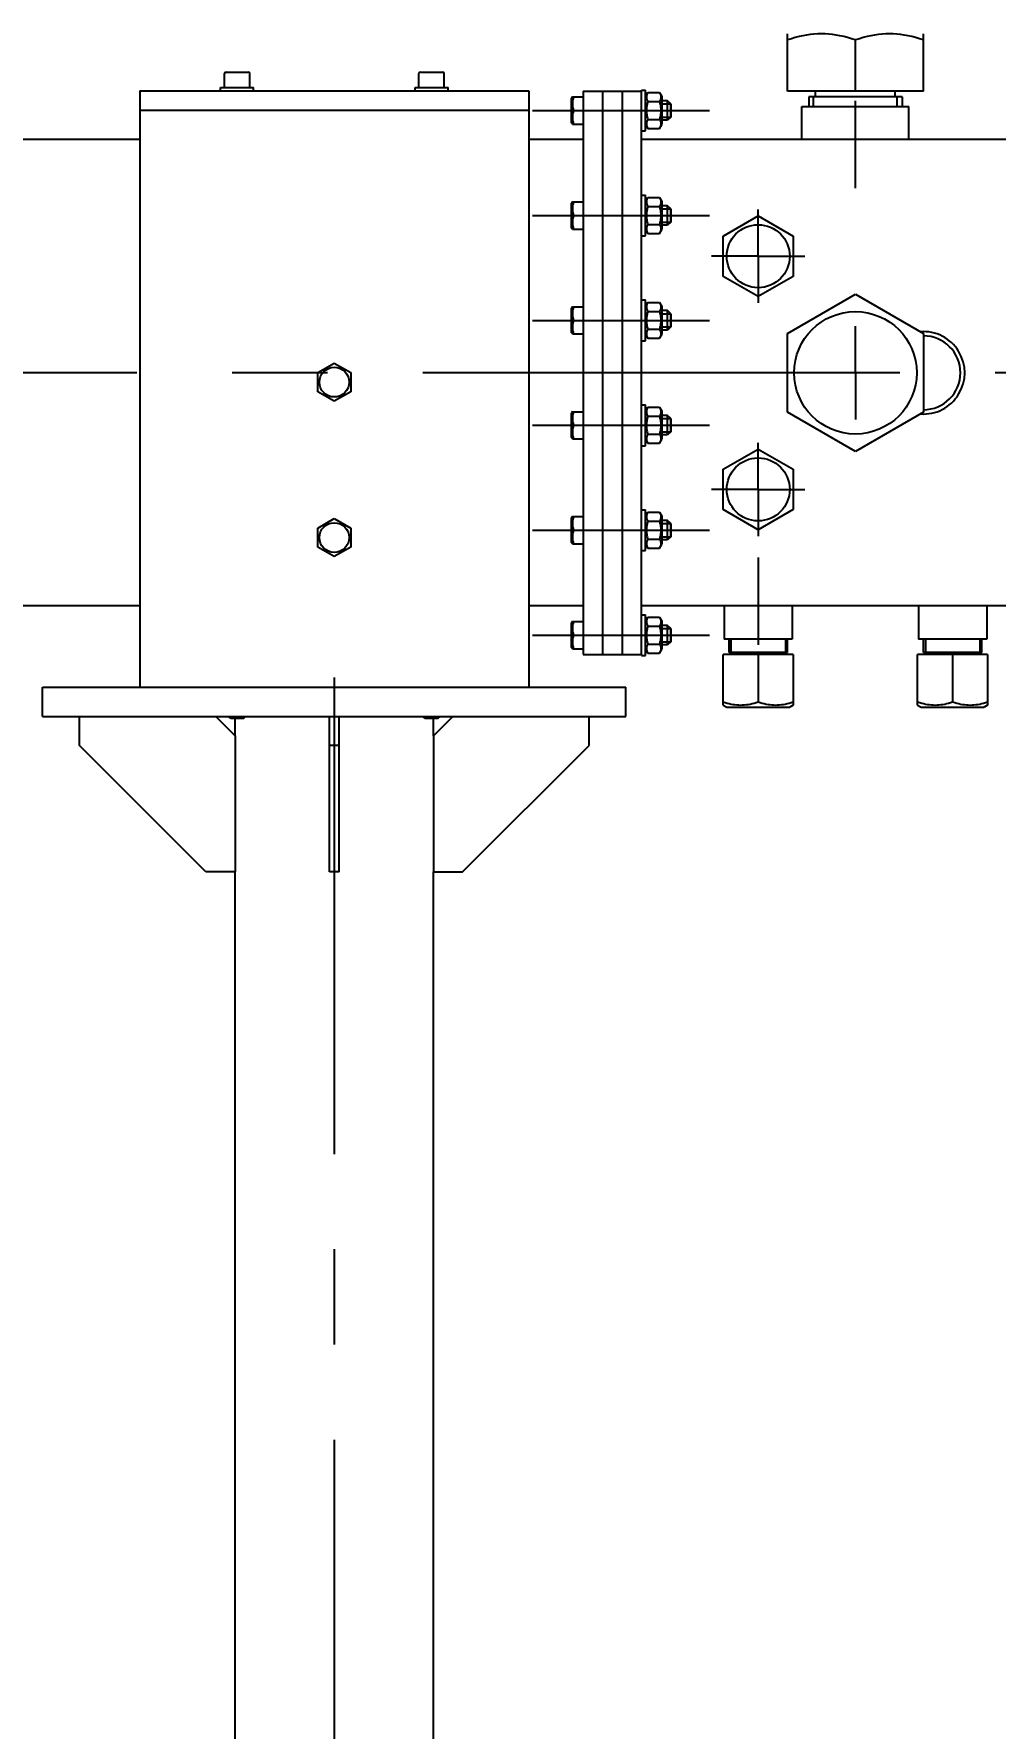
# Model space of a CAD drawing. Header units: millimetres. Extents: x 0 to 1189, y 0 to 841.
# Drawn here: x 875.1 to 924.5, y 666.2 to 753.3 of the extents above; entities that cross this region are included whole.
import ezdxf

# ---------------------------------------------------------------- set-up
doc = ezdxf.new("R2010")
doc.units = ezdxf.units.MM
doc.header["$LTSCALE"] = 65.395
doc.linetypes.add('CENTER', pattern=[0.6, 0.375, -0.075, 0.075, -0.075])
doc.layers.get('0').update_dxf_attribs({"linetype": 'CONTINUOUS'})
for name, color, linetype in [('ALL_AXIS', 7, 'CONTINUOUS'), ('ALL_CHAMFER', 7, 'CONTINUOUS'), ('ALL_DIMENSIONS', 7, 'CONTINUOUS')]:
    doc.layers.add(name, color=color, linetype=linetype)
doc.styles.get("Standard").update_dxf_attribs({"font": 'txt', "width": 0.7})
doc.dimstyles.new('DIMSTYLE_1', dxfattribs={"dimtxt": 3.5, "dimasz": 3, "dimexe": 0.18, "dimexo": 0.0625, "dimgap": 0.09, "dimtad": 1, "dimdec": 5, "dimlfac": 10, "dimdsep": 46, "dimtxsty": 'STANDARD', "dimblk": '_FILLED', "dimblk1": '_FILLED', "dimblk2": '_FILLED', "dimcen": 0.09, "dimadec": 0, "dimazin": 0, "dimtp": 2, "dimtm": 2, "dimtfac": 1, "dimtdec": 5, "dimtofl": 0, "dimtmove": 0, "dimatfit": 3, "dimldrblk": '_FILLED', "dimfxl": 1, "dimtolj": 1, "dimarcsym": 0})

# ---------------------------------------------------------------- blocks, each defined once
blk = doc.blocks.new('_FILLED')
at = {"color": 0, "linetype": 'BYBLOCK'}
blk.add_solid([(0, 0), (-1, 0.167), (-1, -0.167)], dxfattribs=at)
blk = doc.blocks.new('*D0')
at = {"layer": 'ALL_DIMENSIONS', "color": 2, "linetype": 'CONTINUOUS'}
for p, q in [((27.718, 722.401), (27.718, 595.901)), ((1064.818, 722.401), (1064.818, 612.208)), ((1064.818, 601.929), (1064.818, 595.901)), ((27.718, 597.901), (546.268, 597.901)), ((1064.818, 597.901), (546.268, 597.901))]:
    blk.add_line(p, q, dxfattribs=at)
at = {"layer": 'ALL_DIMENSIONS', "color": 2, "linetype": 'CONTINUOUS', "xscale": 3, "yscale": 3, "zscale": 3, "rotation": 180}
blk.add_blockref('_FILLED', (27.718, 597.901), dxfattribs=at)
at = {"layer": 'ALL_DIMENSIONS', "color": 2, "linetype": 'CONTINUOUS', "xscale": 3, "yscale": 3, "zscale": 3}
blk.add_blockref('_FILLED', (1064.818, 597.901), dxfattribs=at)
blk = doc.blocks.new('*D7')
at = {"layer": 'ALL_DIMENSIONS', "color": 2, "linetype": 'CONTINUOUS'}
for p, q in [((27.718, 722.401), (27.718, 587.901)), ((1127.218, 613.901), (1127.218, 587.901)), ((27.718, 589.901), (577.468, 589.901)), ((1127.218, 589.901), (577.468, 589.901))]:
    blk.add_line(p, q, dxfattribs=at)
at = {"layer": 'ALL_DIMENSIONS', "color": 2, "linetype": 'CONTINUOUS', "xscale": 3, "yscale": 3, "zscale": 3, "rotation": 180}
blk.add_blockref('_FILLED', (27.718, 589.901), dxfattribs=at)
at = {"layer": 'ALL_DIMENSIONS', "color": 2, "linetype": 'CONTINUOUS', "xscale": 3, "yscale": 3, "zscale": 3}
blk.add_blockref('_FILLED', (1127.218, 589.901), dxfattribs=at)
blk = doc.blocks.new('*D8')
at = {"layer": 'ALL_DIMENSIONS', "color": 2, "linetype": 'CONTINUOUS'}
for p, q in [((27.718, 722.401), (27.718, 578.96)), ((1151.568, 722.551), (1151.568, 578.96)), ((27.718, 580.96), (589.643, 580.96)), ((1151.568, 580.96), (589.643, 580.96))]:
    blk.add_line(p, q, dxfattribs=at)
at = {"layer": 'ALL_DIMENSIONS', "color": 2, "linetype": 'CONTINUOUS', "xscale": 3, "yscale": 3, "zscale": 3, "rotation": 180}
blk.add_blockref('_FILLED', (27.718, 580.96), dxfattribs=at)
at = {"layer": 'ALL_DIMENSIONS', "color": 2, "linetype": 'CONTINUOUS', "xscale": 3, "yscale": 3, "zscale": 3}
blk.add_blockref('_FILLED', (1151.568, 580.96), dxfattribs=at)

msp = doc.modelspace()

# ---------------------------------------------------------------- linework, layer by layer
at = {"color": 7, "linetype": 'CONTINUOUS'}
for p, q in [((913.8181797, 750.4007175), (913.8181797, 753.3429824)), ((920.8181797, 750.4007175), (920.8181797, 753.3429824)), ((917.3181797, 750.4007175), (917.3181797, 753.030375)), ((880.5181797, 750.4207175), (900.5181797, 750.4207175)), ((880.5181797, 750.4207175), (880.5181797, 719.7207175)), ((900.5181797, 750.4207175), (900.5181797, 719.7207175)), ((902.7586102, 750.1007175), (903.3181797, 750.1007175)), ((903.3181797, 750.4007175), (906.3181797, 750.4007175)), ((903.3181797, 750.4007175), (903.3181797, 721.4007175)), ((904.3181797, 750.4007175), (904.3181797, 721.4007175)), ((905.3181797, 750.4007175), (905.3181797, 721.4007175)), ((906.3181797, 744.3205492), (906.3181797, 750.4007175)), ((906.6358208, 750.3244779), (907.2405385, 750.3244779)), ((906.6358208, 749.8625977), (907.2405385, 749.8625977)), ((907.2405385, 750.3244779), (907.3581797, 750.1207175)), ((907.3581797, 750.1207119), (907.3581797, 748.680723)), ((920.8181797, 750.4007175), (913.8181797, 750.4007175)), ((919.7181797, 750.1007175), (914.9181797, 750.1007175)), ((914.9181797, 750.1007175), (914.9181797, 749.6007175)), ((915.2681797, 750.1007175), (915.2681797, 750.4007175)), ((919.3681797, 750.1007175), (919.3681797, 750.4007175)), ((919.7181797, 750.1007175), (919.7181797, 749.6007175)), ((880.5181797, 749.4207175), (900.5181797, 749.4207175)), ((902.8211157, 749.4007175), (903.3181797, 749.4007175)), ((907.8181797, 749.7407175), (907.8181797, 749.0607175)), ((902.7586102, 748.7007175), (903.3181797, 748.7007175)), ((906.6358208, 748.9388372), (907.2405385, 748.9388372)), ((906.6358208, 748.476957), (907.2405385, 748.476957)), ((907.2405385, 748.476957), (907.3581797, 748.6807175)), ((880.5181797, 747.9007175), (768.3181797, 747.9007175)), ((903.3181797, 747.9007175), (900.5181797, 747.9007175)), ((1022.3181797, 747.9007175), (906.3181797, 747.9007175)), ((902.7586102, 744.7007175), (903.3181797, 744.7007175)), ((906.6358208, 744.9244779), (907.2405385, 744.9244779)), ((907.2405385, 744.9244779), (907.3581797, 744.7207175)), ((907.3581797, 744.7207119), (907.3581797, 743.280723)), ((902.8211157, 744.0007175), (903.3181797, 744.0007175)), ((906.6358208, 744.4625977), (907.2405385, 744.4625977)), ((907.8181797, 744.3407175), (907.8181797, 743.6607175)), ((902.7586102, 743.3007175), (903.3181797, 743.3007175)), ((906.3181797, 738.9205492), (906.3181797, 743.6808857)), ((906.6358208, 743.5388372), (907.2405385, 743.5388372)), ((906.6358208, 743.076957), (907.2405385, 743.076957)), ((907.2405385, 743.076957), (907.3581797, 743.2807175)), ((906.6358208, 739.5244779), (907.2405385, 739.5244779)), ((907.2405385, 739.5244779), (907.3581797, 739.3207175)), ((902.7586102, 739.3007175), (903.3181797, 739.3007175)), ((902.8211157, 738.6007175), (903.3181797, 738.6007175)), ((906.6358208, 739.0625977), (907.2405385, 739.0625977)), ((907.3581797, 739.3207119), (907.3581797, 737.880723)), ((907.8181797, 738.9407175), (907.8181797, 738.2607175)), ((902.7586102, 737.9007175), (903.3181797, 737.9007175)), ((906.3181797, 733.5205492), (906.3181797, 738.2808857)), ((906.6358208, 738.1388372), (907.2405385, 738.1388372)), ((906.6358208, 737.676957), (907.2405385, 737.676957)), ((907.2405385, 737.676957), (907.3581797, 737.8807175)), ((889.6681797, 735.9114652), (890.5181797, 736.4022129)), ((889.6681797, 734.9299697), (889.6681797, 735.9114652)), ((890.5181797, 736.4022129), (891.3681797, 735.9114652)), ((891.3681797, 735.9114652), (891.3681797, 734.9299697)), ((890.5181797, 734.439222), (889.6681797, 734.9299697)), ((891.3681797, 734.9299697), (890.5181797, 734.439222)), ((902.7586102, 733.9007175), (903.3181797, 733.9007175)), ((906.6358208, 734.1244779), (907.2405385, 734.1244779)), ((906.6358208, 733.6625977), (907.2405385, 733.6625977)), ((907.2405385, 734.1244779), (907.3581797, 733.9207175)), ((907.3581797, 733.9207119), (907.3581797, 732.480723)), ((907.8181797, 733.5407175), (907.8181797, 732.8607175)), ((902.7586102, 732.5007175), (903.3181797, 732.5007175)), ((902.8211157, 733.2007175), (903.3181797, 733.2007175)), ((906.3181797, 728.1205492), (906.3181797, 732.8808857)), ((906.6358208, 732.7388372), (907.2405385, 732.7388372)), ((907.2405385, 732.276957), (907.3581797, 732.4807175)), ((906.6358208, 732.276957), (907.2405385, 732.276957)), ((889.6681797, 727.9114652), (890.5181797, 728.4022129)), ((890.5181797, 728.4022129), (891.3681797, 727.9114652)), ((902.7586102, 728.5007175), (903.3181797, 728.5007175)), ((906.6358208, 728.7244779), (907.2405385, 728.7244779)), ((906.6358208, 728.2625977), (907.2405385, 728.2625977)), ((907.2405385, 728.7244779), (907.3581797, 728.5207175)), ((907.3581797, 728.5207119), (907.3581797, 727.080723)), ((907.8181797, 728.1407175), (907.8181797, 727.4607175)), ((889.6681797, 726.9299697), (889.6681797, 727.9114652)), ((891.3681797, 727.9114652), (891.3681797, 726.9299697)), ((902.8211157, 727.8007175), (903.3181797, 727.8007175)), ((906.3181797, 721.4007175), (906.3181797, 727.4808857)), ((906.6358208, 727.3388372), (907.2405385, 727.3388372)), ((890.5181797, 726.439222), (889.6681797, 726.9299697)), ((891.3681797, 726.9299697), (890.5181797, 726.439222)), ((902.7586102, 727.1007175), (903.3181797, 727.1007175)), ((906.6358208, 726.876957), (907.2405385, 726.876957)), ((907.2405385, 726.876957), (907.3581797, 727.0807175)), ((880.5181797, 723.9007175), (768.3181797, 723.9007175)), ((903.3181797, 723.9007175), (900.5181797, 723.9007175)), ((1022.3181797, 723.9007175), (906.3181797, 723.9007175)), ((902.7586102, 723.1007175), (903.3181797, 723.1007175)), ((906.6358208, 723.3244779), (907.2405385, 723.3244779)), ((906.6358208, 722.8625977), (907.2405385, 722.8625977)), ((907.2405385, 723.3244779), (907.3581797, 723.1207175)), ((907.3581797, 723.1207119), (907.3581797, 721.680723)), ((902.8211157, 722.4007175), (903.3181797, 722.4007175)), ((907.8181797, 722.7407175), (907.8181797, 722.0607175)), ((902.7586102, 721.7007175), (903.3181797, 721.7007175)), ((903.3181797, 721.4007175), (906.3181797, 721.4007175)), ((906.6358208, 721.9388372), (907.2405385, 721.9388372)), ((906.6358208, 721.476957), (907.2405385, 721.476957)), ((907.2405385, 721.476957), (907.3581797, 721.6807175)), ((914.1181797, 721.4007175), (910.5181797, 721.4007175)), ((913.8181797, 721.5007175), (910.8181797, 721.5007175)), ((924.1181797, 721.4007175), (920.5181797, 721.4007175)), ((923.8181797, 721.5007175), (920.8181797, 721.5007175)), ((875.5181797, 719.7207175), (905.5181797, 719.7207175)), ((875.5181797, 718.2207175), (875.5181797, 719.7207175)), ((905.5181797, 718.2207175), (905.5181797, 719.7207175)), ((875.5181797, 718.2207175), (905.5181797, 718.2207175)), ((877.4181797, 716.7207175), (877.4181797, 718.2207175)), ((885.4181797, 717.2207175), (884.4181797, 718.2207175)), ((885.8581797, 718.1207175), (885.1781797, 718.1207175)), ((890.2681797, 710.2207175), (890.2681797, 718.2207175)), ((890.7681797, 710.2207175), (890.7681797, 718.2207175)), ((895.8581797, 718.1207175), (895.1781797, 718.1207175)), ((895.6181797, 717.2207175), (896.6181797, 718.2207175)), ((903.6181797, 716.7207175), (903.6181797, 718.2207175)), ((883.9181797, 710.2207175), (877.4181797, 716.7207175)), ((885.4181797, 717.2207175), (885.4181797, 710.2207175)), ((890.7681797, 716.7207175), (890.2681797, 716.7207175)), ((895.6181797, 717.2207175), (895.6181797, 710.2207175)), ((897.1181797, 710.2207175), (903.6181797, 716.7207175)), ((885.4181797, 710.2207175), (883.9181797, 710.2207175)), ((890.7681797, 710.2207175), (890.2681797, 710.2207175)), ((895.6181797, 710.2207175), (897.1181797, 710.2207175))]:
    msp.add_line(p, q, dxfattribs=at)
at = {"color": 2, "linetype": 'CONTINUOUS'}
for p, q in [((915.1681797, 749.6007175), (915.1681797, 750.1007175)), ((919.4681797, 749.6007175), (919.4681797, 750.1007175)), ((907.3581797, 749.7407175), (907.8181797, 749.7407175)), ((907.3581797, 749.0607175), (907.8181797, 749.0607175)), ((907.3581797, 744.3407175), (907.8181797, 744.3407175)), ((907.3581797, 743.6607175), (907.8181797, 743.6607175)), ((907.3581797, 738.9407175), (907.8181797, 738.9407175)), ((907.3581797, 738.2607175), (907.8181797, 738.2607175)), ((907.3581797, 733.5407175), (907.8181797, 733.5407175)), ((907.3581797, 732.8607175), (907.8181797, 732.8607175)), ((907.3581797, 728.1407175), (907.8181797, 728.1407175)), ((907.3581797, 727.4607175), (907.8181797, 727.4607175)), ((907.3581797, 722.7407175), (907.8181797, 722.7407175)), ((907.3581797, 722.0607175), (907.8181797, 722.0607175)), ((910.9181797, 722.2007175), (910.9181797, 721.5007175)), ((913.7181797, 722.2007175), (913.7181797, 721.5007175)), ((920.9181797, 722.2007175), (920.9181797, 721.5007175)), ((923.7181797, 722.2007175), (923.7181797, 721.5007175)), ((885.1781797, 718.2207175), (885.1781797, 718.1207175)), ((885.8581797, 718.2207175), (885.8581797, 718.1207175)), ((895.1781797, 718.2207175), (895.1781797, 718.1207175)), ((895.8581797, 718.2207175), (895.8581797, 718.1207175))]:
    msp.add_line(p, q, dxfattribs=at)
at = {"color": 7, "linetype": 'CONTINUOUS'}
for points in [[(917.3181797, 753.030375), (917.1131219, 753.0956754), (916.9122372, 753.1532292), (916.7161711, 753.2029522), (916.5229867, 753.2450971), (916.3310544, 753.2799741), (916.1400967, 753.3073265), (915.9492798, 753.3270525), (915.7586435, 753.338997), (915.5679179, 753.3429473), (915.3771976, 753.3389753), (915.1865768, 753.3270107), (914.9957862, 753.3072676), (914.8048592, 753.2799009), (914.6129822, 753.2450188), (914.4199127, 753.2028887), (914.22397, 753.1531881), (914.0231721, 753.0956544), (913.8181797, 753.030375)], [(920.8181797, 753.030375), (920.6131219, 753.0956754), (920.4122372, 753.1532292), (920.2161711, 753.2029522), (920.0229867, 753.2450971), (919.8310544, 753.2799741), (919.6400967, 753.3073265), (919.4492798, 753.3270525), (919.2586435, 753.338997), (919.0679179, 753.3429473), (918.8771976, 753.3389753), (918.6865768, 753.3270107), (918.4957862, 753.3072676), (918.3048592, 753.2799009), (918.1129822, 753.2450188), (917.9199127, 753.2028887), (917.72397, 753.1531881), (917.5231721, 753.0956544), (917.3181797, 753.030375)], [(902.8211157, 750.1007175), (902.8065467, 750.054714), (902.7939197, 750.0096627), (902.7832483, 749.9657227), (902.7744916, 749.9224166), (902.7675898, 749.8793322), (902.762614, 749.8364324), (902.7596097, 749.7935362), (902.7585942, 749.7506629), (902.7596156, 749.7077796), (902.7626271, 749.6648621), (902.767613, 749.621936), (902.7745279, 749.578819), (902.7833092, 749.5354508), (902.7939933, 749.4914913), (902.8065974, 749.4465351), (902.8211157, 749.4007175)], [(906.6358208, 750.3244779), (906.6191736, 750.2941295), (906.6047446, 750.2644081), (906.5925493, 750.235419), (906.5825412, 750.2068458), (906.5746517, 750.178415), (906.5689631, 750.1501033), (906.5655287, 750.1217898), (906.5643677, 750.0934934), (906.5655358, 750.0651981), (906.5689768, 750.0368878), (906.574671, 750.0085805), (906.5825639, 749.9801579), (906.5925708, 749.9516001), (906.6047618, 749.9226296), (906.6191836, 749.8929266), (906.6358208, 749.8625977)], [(906.6358208, 749.8625977), (906.6224408, 749.814347), (906.6104478, 749.7668748), (906.5998509, 749.7202938), (906.590623, 749.6742661), (906.582726, 749.6285203), (906.5762018, 749.5829694), (906.5710663, 749.5374388), (906.5673595, 749.49192), (906.5651323, 749.4463379), (906.5643677, 749.4007175)], [(907.2405385, 750.3244779), (907.2554423, 750.2974627), (907.2685871, 750.2709766), (907.2799567, 750.2451), (907.2895997, 750.2195918), (907.2975785, 750.1942503), (907.303836, 750.1690378), (907.3083479, 750.1438484), (907.3110798, 750.1186851), (907.3119838, 750.0935122), (907.3110761, 750.0683395), (907.3083406, 750.0431767), (907.3038256, 750.0179891), (907.2975658, 749.9927806), (907.2895864, 749.9674452), (907.279945, 749.9419466), (907.2685785, 749.9160807), (907.2554375, 749.889604), (907.2405385, 749.8625977)], [(907.2405385, 749.8625977), (907.2540477, 749.8138414), (907.2661201, 749.7660056), (907.2767397, 749.7192154), (907.2859546, 749.6730953), (907.2938196, 749.6273398), (907.3002989, 749.581864), (907.3053856, 749.5364883), (907.3090473, 749.4911915), (907.3112513, 749.445887), (907.3119916, 749.4005905), (907.3112429, 749.3552909), (907.3090303, 749.3099811), (907.3053595, 749.2646777), (907.3002641, 749.2192982), (907.2937773, 749.1738261), (907.2859064, 749.1280806), (907.2766853, 749.0819681), (907.2660678, 749.035211), (907.2540145, 748.9874622), (907.2405385, 748.9388372)], [(902.8211157, 749.4007175), (902.8065954, 749.3548897), (902.7939925, 749.3099407), (902.7833146, 749.2660114), (902.7745393, 749.2226788), (902.7676249, 749.1795838), (902.7626368, 749.136676), (902.7596213, 749.0937777), (902.7585942, 749.0509117), (902.7596023, 749.0080534), (902.7625986, 748.9651679), (902.7675658, 748.9222746), (902.7744611, 748.8791862), (902.783216, 748.8358579), (902.793891, 748.7918817), (902.806529, 748.7467821), (902.8211157, 748.7007175)], [(906.5643677, 749.4007175), (906.5655813, 749.3435113), (906.5690613, 749.2863779), (906.5748441, 749.2293811), (906.582821, 749.1723296), (906.5928826, 749.1152328), (906.6050682, 749.0575526), (906.6193813, 748.9986872), (906.6358208, 748.9388372)], [(906.6358208, 748.9388372), (906.6191736, 748.9084889), (906.6047446, 748.8787674), (906.5925493, 748.8497783), (906.5825412, 748.8212051), (906.5746517, 748.7927744), (906.5689631, 748.7644626), (906.5655287, 748.7361491), (906.5643677, 748.7078528), (906.5655358, 748.6795575), (906.5689768, 748.6512472), (906.574671, 748.6229398), (906.5825639, 748.5945172), (906.5925708, 748.5659595), (906.6047618, 748.536989), (906.6191836, 748.507286), (906.6358208, 748.476957)], [(907.2405385, 748.9388372), (907.2540107, 748.9145328), (907.2660632, 748.8906599), (907.2766839, 748.8672746), (907.2859091, 748.8442084), (907.293782, 748.821328), (907.3002698, 748.7985844), (907.3053652, 748.775887), (907.3090352, 748.7532278), (907.3112458, 748.7305658), (907.3119916, 748.7079094), (907.3112475, 748.6852548), (907.3090392, 748.6625973), (907.3053727, 748.6399455), (907.3002818, 748.6172567), (907.2937992, 748.5945212), (907.2859327, 748.5716493), (907.2767191, 748.5485997), (907.2661034, 748.5252183), (907.2540379, 748.5013164), (907.2405385, 748.476957)], [(902.8211157, 744.7007175), (902.8065467, 744.654714), (902.7939197, 744.6096627), (902.7832483, 744.5657227), (902.7744916, 744.5224166), (902.7675898, 744.4793322), (902.762614, 744.4364324), (902.7596097, 744.3935362), (902.7585942, 744.3506629), (902.7596156, 744.3077796), (902.7626271, 744.2648621), (902.767613, 744.221936), (902.7745279, 744.178819), (902.7833092, 744.1354508), (902.7939933, 744.0914913), (902.8065974, 744.0465351), (902.8211157, 744.0007175)], [(906.6358208, 744.9244779), (906.6191736, 744.8941295), (906.6047446, 744.8644081), (906.5925493, 744.835419), (906.5825412, 744.8068458), (906.5746517, 744.778415), (906.5689631, 744.7501033), (906.5655287, 744.7217898), (906.5643677, 744.6934934), (906.5655358, 744.6651981), (906.5689768, 744.6368878), (906.574671, 744.6085805), (906.5825639, 744.5801579), (906.5925708, 744.5516001), (906.6047618, 744.5226296), (906.6191836, 744.4929266), (906.6358208, 744.4625977)], [(907.2405385, 744.9244779), (907.2554423, 744.8974627), (907.2685871, 744.8709766), (907.2799567, 744.8451), (907.2895997, 744.8195918), (907.2975785, 744.7942503), (907.303836, 744.7690378), (907.3083479, 744.7438484), (907.3110798, 744.7186851), (907.3119838, 744.6935122), (907.3110761, 744.6683395), (907.3083406, 744.6431767), (907.3038256, 744.6179891), (907.2975658, 744.5927806), (907.2895864, 744.5674452), (907.279945, 744.5419466), (907.2685785, 744.5160807), (907.2554375, 744.489604), (907.2405385, 744.4625977)], [(902.8211157, 744.0007175), (902.8065954, 743.9548897), (902.7939925, 743.9099407), (902.7833146, 743.8660114), (902.7745393, 743.8226788), (902.7676249, 743.7795838), (902.7626368, 743.736676), (902.7596213, 743.6937777), (902.7585942, 743.6509117), (902.7596023, 743.6080534), (902.7625986, 743.5651679), (902.7675658, 743.5222746), (902.7744611, 743.4791862), (902.783216, 743.4358579), (902.793891, 743.3918817), (902.806529, 743.3467821), (902.8211157, 743.3007175)], [(906.6358208, 744.4625977), (906.6224408, 744.414347), (906.6104478, 744.3668748), (906.5998509, 744.3202938), (906.590623, 744.2742661), (906.582726, 744.2285203), (906.5762018, 744.1829694), (906.5710663, 744.1374388), (906.5673595, 744.09192), (906.5651323, 744.0463379), (906.5643677, 744.0007175)], [(906.5643677, 744.0007175), (906.5655813, 743.9435113), (906.5690613, 743.8863779), (906.5748441, 743.8293811), (906.582821, 743.7723296), (906.5928826, 743.7152328), (906.6050682, 743.6575526), (906.6193813, 743.5986872), (906.6358208, 743.5388372)], [(907.2405385, 744.4625977), (907.2540477, 744.4138414), (907.2661201, 744.3660056), (907.2767397, 744.3192154), (907.2859546, 744.2730953), (907.2938196, 744.2273398), (907.3002989, 744.181864), (907.3053856, 744.1364883), (907.3090473, 744.0911915), (907.3112513, 744.045887), (907.3119916, 744.0005905), (907.3112429, 743.9552909), (907.3090303, 743.9099811), (907.3053595, 743.8646777), (907.3002641, 743.8192982), (907.2937773, 743.7738261), (907.2859064, 743.7280806), (907.2766853, 743.6819681), (907.2660678, 743.635211), (907.2540145, 743.5874622), (907.2405385, 743.5388372)], [(906.6358208, 743.5388372), (906.6191736, 743.5084889), (906.6047446, 743.4787674), (906.5925493, 743.4497783), (906.5825412, 743.4212051), (906.5746517, 743.3927744), (906.5689631, 743.3644626), (906.5655287, 743.3361491), (906.5643677, 743.3078528), (906.5655358, 743.2795575), (906.5689768, 743.2512472), (906.574671, 743.2229398), (906.5825639, 743.1945172), (906.5925708, 743.1659595), (906.6047618, 743.136989), (906.6191836, 743.107286), (906.6358208, 743.076957)], [(907.2405385, 743.5388372), (907.2540107, 743.5145328), (907.2660632, 743.4906599), (907.2766839, 743.4672746), (907.2859091, 743.4442084), (907.293782, 743.421328), (907.3002698, 743.3985844), (907.3053652, 743.375887), (907.3090352, 743.3532278), (907.3112458, 743.3305658), (907.3119916, 743.3079094), (907.3112475, 743.2852548), (907.3090392, 743.2625973), (907.3053727, 743.2399455), (907.3002818, 743.2172567), (907.2937992, 743.1945212), (907.2859327, 743.1716493), (907.2767191, 743.1485997), (907.2661034, 743.1252183), (907.2540379, 743.1013164), (907.2405385, 743.076957)], [(906.6358208, 739.5244779), (906.6191736, 739.4941295), (906.6047446, 739.4644081), (906.5925493, 739.435419), (906.5825412, 739.4068458), (906.5746517, 739.378415), (906.5689631, 739.3501033), (906.5655287, 739.3217898), (906.5643677, 739.2934934), (906.5655358, 739.2651981), (906.5689768, 739.2368878), (906.574671, 739.2085805), (906.5825639, 739.1801579), (906.5925708, 739.1516001), (906.6047618, 739.1226296), (906.6191836, 739.0929266), (906.6358208, 739.0625977)], [(907.2405385, 739.5244779), (907.2554423, 739.4974627), (907.2685871, 739.4709766), (907.2799567, 739.4451), (907.2895997, 739.4195918), (907.2975785, 739.3942503), (907.303836, 739.3690378), (907.3083479, 739.3438484), (907.3110798, 739.3186851), (907.3119838, 739.2935122), (907.3110761, 739.2683395), (907.3083406, 739.2431767), (907.3038256, 739.2179891), (907.2975658, 739.1927806), (907.2895864, 739.1674452), (907.279945, 739.1419466), (907.2685785, 739.1160807), (907.2554375, 739.089604), (907.2405385, 739.0625977)], [(902.8211157, 739.3007175), (902.8065467, 739.254714), (902.7939197, 739.2096627), (902.7832483, 739.1657227), (902.7744916, 739.1224166), (902.7675898, 739.0793322), (902.762614, 739.0364324), (902.7596097, 738.9935362), (902.7585942, 738.9506629), (902.7596156, 738.9077796), (902.7626271, 738.8648621), (902.767613, 738.821936), (902.7745279, 738.778819), (902.7833092, 738.7354508), (902.7939933, 738.6914913), (902.8065974, 738.6465351), (902.8211157, 738.6007175)], [(902.8211157, 738.6007175), (902.8065954, 738.5548897), (902.7939925, 738.5099407), (902.7833146, 738.4660114), (902.7745393, 738.4226788), (902.7676249, 738.3795838), (902.7626368, 738.336676), (902.7596213, 738.2937777), (902.7585942, 738.2509117), (902.7596023, 738.2080534), (902.7625986, 738.1651679), (902.7675658, 738.1222746), (902.7744611, 738.0791862), (902.783216, 738.0358579), (902.793891, 737.9918817), (902.806529, 737.9467821), (902.8211157, 737.9007175)], [(906.6358208, 739.0625977), (906.6224408, 739.014347), (906.6104478, 738.9668748), (906.5998509, 738.9202938), (906.590623, 738.8742661), (906.582726, 738.8285203), (906.5762018, 738.7829694), (906.5710663, 738.7374388), (906.5673595, 738.69192), (906.5651323, 738.6463379), (906.5643677, 738.6007175)], [(906.5643677, 738.6007175), (906.5655813, 738.5435113), (906.5690613, 738.4863779), (906.5748441, 738.4293811), (906.582821, 738.3723296), (906.5928826, 738.3152328), (906.6050682, 738.2575526), (906.6193813, 738.1986872), (906.6358208, 738.1388372)], [(907.2405385, 739.0625977), (907.2540477, 739.0138414), (907.2661201, 738.9660056), (907.2767397, 738.9192154), (907.2859546, 738.8730953), (907.2938196, 738.8273398), (907.3002989, 738.781864), (907.3053856, 738.7364883), (907.3090473, 738.6911915), (907.3112513, 738.645887), (907.3119916, 738.6005905), (907.3112429, 738.5552909), (907.3090303, 738.5099811), (907.3053595, 738.4646777), (907.3002641, 738.4192982), (907.2937773, 738.3738261), (907.2859064, 738.3280806), (907.2766853, 738.2819681), (907.2660678, 738.235211), (907.2540145, 738.1874622), (907.2405385, 738.1388372)], [(906.6358208, 738.1388372), (906.6191736, 738.1084889), (906.6047446, 738.0787674), (906.5925493, 738.0497783), (906.5825412, 738.0212051), (906.5746517, 737.9927744), (906.5689631, 737.9644626), (906.5655287, 737.9361491), (906.5643677, 737.9078528), (906.5655358, 737.8795575), (906.5689768, 737.8512472), (906.574671, 737.8229398), (906.5825639, 737.7945172), (906.5925708, 737.7659595), (906.6047618, 737.736989), (906.6191836, 737.707286), (906.6358208, 737.676957)], [(907.2405385, 738.1388372), (907.2540107, 738.1145328), (907.2660632, 738.0906599), (907.2766839, 738.0672746), (907.2859091, 738.0442084), (907.293782, 738.021328), (907.3002698, 737.9985844), (907.3053652, 737.975887), (907.3090352, 737.9532278), (907.3112458, 737.9305658), (907.3119916, 737.9079094), (907.3112475, 737.8852548), (907.3090392, 737.8625973), (907.3053727, 737.8399455), (907.3002818, 737.8172567), (907.2937992, 737.7945212), (907.2859327, 737.7716493), (907.2767191, 737.7485997), (907.2661034, 737.7252183), (907.2540379, 737.7013164), (907.2405385, 737.676957)], [(902.8211157, 733.9007175), (902.8065467, 733.854714), (902.7939197, 733.8096627), (902.7832483, 733.7657227), (902.7744916, 733.7224166), (902.7675898, 733.6793322), (902.762614, 733.6364324), (902.7596097, 733.5935362), (902.7585942, 733.5506629), (902.7596156, 733.5077796), (902.7626271, 733.4648621), (902.767613, 733.421936), (902.7745279, 733.378819), (902.7833092, 733.3354508), (902.7939933, 733.2914913), (902.8065974, 733.2465351), (902.8211157, 733.2007175)], [(906.6358208, 734.1244779), (906.6191736, 734.0941295), (906.6047446, 734.0644081), (906.5925493, 734.035419), (906.5825412, 734.0068458), (906.5746517, 733.978415), (906.5689631, 733.9501033), (906.5655287, 733.9217898), (906.5643677, 733.8934934), (906.5655358, 733.8651981), (906.5689768, 733.8368878), (906.574671, 733.8085805), (906.5825639, 733.7801579), (906.5925708, 733.7516001), (906.6047618, 733.7226296), (906.6191836, 733.6929266), (906.6358208, 733.6625977)], [(906.6358208, 733.6625977), (906.6224408, 733.614347), (906.6104478, 733.5668748), (906.5998509, 733.5202938), (906.590623, 733.4742661), (906.582726, 733.4285203), (906.5762018, 733.3829694), (906.5710663, 733.3374388), (906.5673595, 733.29192), (906.5651323, 733.2463379), (906.5643677, 733.2007175)], [(907.2405385, 734.1244779), (907.2554423, 734.0974627), (907.2685871, 734.0709766), (907.2799567, 734.0451), (907.2895997, 734.0195918), (907.2975785, 733.9942503), (907.303836, 733.9690378), (907.3083479, 733.9438484), (907.3110798, 733.9186851), (907.3119838, 733.8935122), (907.3110761, 733.8683395), (907.3083406, 733.8431767), (907.3038256, 733.8179891), (907.2975658, 733.7927806), (907.2895864, 733.7674452), (907.279945, 733.7419466), (907.2685785, 733.7160807), (907.2554375, 733.689604), (907.2405385, 733.6625977)], [(907.2405385, 733.6625977), (907.2540477, 733.6138414), (907.2661201, 733.5660056), (907.2767397, 733.5192154), (907.2859546, 733.4730953), (907.2938196, 733.4273398), (907.3002989, 733.381864), (907.3053856, 733.3364883), (907.3090473, 733.2911915), (907.3112513, 733.245887), (907.3119916, 733.2005905), (907.3112429, 733.1552909), (907.3090303, 733.1099811), (907.3053595, 733.0646777), (907.3002641, 733.0192982), (907.2937773, 732.9738261), (907.2859064, 732.9280806), (907.2766853, 732.8819681), (907.2660678, 732.835211), (907.2540145, 732.7874622), (907.2405385, 732.7388372)], [(902.8211157, 733.2007175), (902.8065954, 733.1548897), (902.7939925, 733.1099407), (902.7833146, 733.0660114), (902.7745393, 733.0226788), (902.7676249, 732.9795838), (902.7626368, 732.936676), (902.7596213, 732.8937777), (902.7585942, 732.8509117), (902.7596023, 732.8080534), (902.7625986, 732.7651679), (902.7675658, 732.7222746), (902.7744611, 732.6791862), (902.783216, 732.6358579), (902.793891, 732.5918817), (902.806529, 732.5467821), (902.8211157, 732.5007175)], [(906.5643677, 733.2007175), (906.5655813, 733.1435113), (906.5690613, 733.0863779), (906.5748441, 733.0293811), (906.582821, 732.9723296), (906.5928826, 732.9152328), (906.6050682, 732.8575526), (906.6193813, 732.7986872), (906.6358208, 732.7388372)], [(906.6358208, 732.7388372), (906.6191736, 732.7084889), (906.6047446, 732.6787674), (906.5925493, 732.6497783), (906.5825412, 732.6212051), (906.5746517, 732.5927744), (906.5689631, 732.5644626), (906.5655287, 732.5361491), (906.5643677, 732.5078528), (906.5655358, 732.4795575), (906.5689768, 732.4512472), (906.574671, 732.4229398), (906.5825639, 732.3945172), (906.5925708, 732.3659595), (906.6047618, 732.336989), (906.6191836, 732.307286), (906.6358208, 732.276957)], [(907.2405385, 732.7388372), (907.2540107, 732.7145328), (907.2660632, 732.6906599), (907.2766839, 732.6672746), (907.2859091, 732.6442084), (907.293782, 732.621328), (907.3002698, 732.5985844), (907.3053652, 732.575887), (907.3090352, 732.5532278), (907.3112458, 732.5305658), (907.3119916, 732.5079094), (907.3112475, 732.4852548), (907.3090392, 732.4625973), (907.3053727, 732.4399455), (907.3002818, 732.4172567), (907.2937992, 732.3945212), (907.2859327, 732.3716493), (907.2767191, 732.3485997), (907.2661034, 732.3252183), (907.2540379, 732.3013164), (907.2405385, 732.276957)], [(902.8211157, 728.5007175), (902.8065467, 728.454714), (902.7939197, 728.4096627), (902.7832483, 728.3657227), (902.7744916, 728.3224166), (902.7675898, 728.2793322), (902.762614, 728.2364324), (902.7596097, 728.1935362), (902.7585942, 728.1506629), (902.7596156, 728.1077796), (902.7626271, 728.0648621), (902.767613, 728.021936), (902.7745279, 727.978819), (902.7833092, 727.9354508), (902.7939933, 727.8914913), (902.8065974, 727.8465351), (902.8211157, 727.8007175)], [(906.6358208, 728.7244779), (906.6191736, 728.6941295), (906.6047446, 728.6644081), (906.5925493, 728.635419), (906.5825412, 728.6068458), (906.5746517, 728.578415), (906.5689631, 728.5501033), (906.5655287, 728.5217898), (906.5643677, 728.4934934), (906.5655358, 728.4651981), (906.5689768, 728.4368878), (906.574671, 728.4085805), (906.5825639, 728.3801579), (906.5925708, 728.3516001), (906.6047618, 728.3226296), (906.6191836, 728.2929266), (906.6358208, 728.2625977)], [(906.6358208, 728.2625977), (906.6224408, 728.214347), (906.6104478, 728.1668748), (906.5998509, 728.1202938), (906.590623, 728.0742661), (906.582726, 728.0285203), (906.5762018, 727.9829694), (906.5710663, 727.9374388), (906.5673595, 727.89192), (906.5651323, 727.8463379), (906.5643677, 727.8007175)], [(907.2405385, 728.7244779), (907.2554423, 728.6974627), (907.2685871, 728.6709766), (907.2799567, 728.6451), (907.2895997, 728.6195918), (907.2975785, 728.5942503), (907.303836, 728.5690378), (907.3083479, 728.5438484), (907.3110798, 728.5186851), (907.3119838, 728.4935122), (907.3110761, 728.4683395), (907.3083406, 728.4431767), (907.3038256, 728.4179891), (907.2975658, 728.3927806), (907.2895864, 728.3674452), (907.279945, 728.3419466), (907.2685785, 728.3160807), (907.2554375, 728.289604), (907.2405385, 728.2625977)], [(907.2405385, 728.2625977), (907.2540477, 728.2138414), (907.2661201, 728.1660056), (907.2767397, 728.1192154), (907.2859546, 728.0730953), (907.2938196, 728.0273398), (907.3002989, 727.981864), (907.3053856, 727.9364883), (907.3090473, 727.8911915), (907.3112513, 727.845887), (907.3119916, 727.8005905), (907.3112429, 727.7552909), (907.3090303, 727.7099811), (907.3053595, 727.6646777), (907.3002641, 727.6192982), (907.2937773, 727.5738261), (907.2859064, 727.5280806), (907.2766853, 727.4819681), (907.2660678, 727.435211), (907.2540145, 727.3874622), (907.2405385, 727.3388372)], [(902.8211157, 727.8007175), (902.8065954, 727.7548897), (902.7939925, 727.7099407), (902.7833146, 727.6660114), (902.7745393, 727.6226788), (902.7676249, 727.5795838), (902.7626368, 727.536676), (902.7596213, 727.4937777), (902.7585942, 727.4509117), (902.7596023, 727.4080534), (902.7625986, 727.3651679), (902.7675658, 727.3222746), (902.7744611, 727.2791862), (902.783216, 727.2358579), (902.793891, 727.1918817), (902.806529, 727.1467821), (902.8211157, 727.1007175)], [(906.5643677, 727.8007175), (906.5655813, 727.7435113), (906.5690613, 727.6863779), (906.5748441, 727.6293811), (906.582821, 727.5723296), (906.5928826, 727.5152328), (906.6050682, 727.4575526), (906.6193813, 727.3986872), (906.6358208, 727.3388372)], [(906.6358208, 727.3388372), (906.6191736, 727.3084889), (906.6047446, 727.2787674), (906.5925493, 727.2497783), (906.5825412, 727.2212051), (906.5746517, 727.1927744), (906.5689631, 727.1644626), (906.5655287, 727.1361491), (906.5643677, 727.1078528), (906.5655358, 727.0795575), (906.5689768, 727.0512472), (906.574671, 727.0229398), (906.5825639, 726.9945172), (906.5925708, 726.9659595), (906.6047618, 726.936989), (906.6191836, 726.907286), (906.6358208, 726.876957)], [(907.2405385, 727.3388372), (907.2540107, 727.3145328), (907.2660632, 727.2906599), (907.2766839, 727.2672746), (907.2859091, 727.2442084), (907.293782, 727.221328), (907.3002698, 727.1985844), (907.3053652, 727.175887), (907.3090352, 727.1532278), (907.3112458, 727.1305658), (907.3119916, 727.1079094), (907.3112475, 727.0852548), (907.3090392, 727.0625973), (907.3053727, 727.0399455), (907.3002818, 727.0172567), (907.2937992, 726.9945212), (907.2859327, 726.9716493), (907.2767191, 726.9485997), (907.2661034, 726.9252183), (907.2540379, 726.9013164), (907.2405385, 726.876957)], [(902.8211157, 723.1007175), (902.8065467, 723.054714), (902.7939197, 723.0096627), (902.7832483, 722.9657227), (902.7744916, 722.9224166), (902.7675898, 722.8793322), (902.762614, 722.8364324), (902.7596097, 722.7935362), (902.7585942, 722.7506629), (902.7596156, 722.7077796), (902.7626271, 722.6648621), (902.767613, 722.621936), (902.7745279, 722.578819), (902.7833092, 722.5354508), (902.7939933, 722.4914913), (902.8065974, 722.4465351), (902.8211157, 722.4007175)], [(906.6358208, 723.3244779), (906.6191736, 723.2941295), (906.6047446, 723.2644081), (906.5925493, 723.235419), (906.5825412, 723.2068458), (906.5746517, 723.178415), (906.5689631, 723.1501033), (906.5655287, 723.1217898), (906.5643677, 723.0934934), (906.5655358, 723.0651981), (906.5689768, 723.0368878), (906.574671, 723.0085805), (906.5825639, 722.9801579), (906.5925708, 722.9516001), (906.6047618, 722.9226296), (906.6191836, 722.8929266), (906.6358208, 722.8625977)], [(906.6358208, 722.8625977), (906.6224408, 722.814347), (906.6104478, 722.7668748), (906.5998509, 722.7202938), (906.590623, 722.6742661), (906.582726, 722.6285203), (906.5762018, 722.5829694), (906.5710663, 722.5374388), (906.5673595, 722.49192), (906.5651323, 722.4463379), (906.5643677, 722.4007175)], [(907.2405385, 723.3244779), (907.2554423, 723.2974627), (907.2685871, 723.2709766), (907.2799567, 723.2451), (907.2895997, 723.2195918), (907.2975785, 723.1942503), (907.303836, 723.1690378), (907.3083479, 723.1438484), (907.3110798, 723.1186851), (907.3119838, 723.0935122), (907.3110761, 723.0683395), (907.3083406, 723.0431767), (907.3038256, 723.0179891), (907.2975658, 722.9927806), (907.2895864, 722.9674452), (907.279945, 722.9419466), (907.2685785, 722.9160807), (907.2554375, 722.889604), (907.2405385, 722.8625977)], [(907.2405385, 722.8625977), (907.2540477, 722.8138414), (907.2661201, 722.7660056), (907.2767397, 722.7192154), (907.2859546, 722.6730953), (907.2938196, 722.6273398), (907.3002989, 722.581864), (907.3053856, 722.5364883), (907.3090473, 722.4911915), (907.3112513, 722.445887), (907.3119916, 722.4005905), (907.3112429, 722.3552909), (907.3090303, 722.3099811), (907.3053595, 722.2646777), (907.3002641, 722.2192982), (907.2937773, 722.1738261), (907.2859064, 722.1280806), (907.2766853, 722.0819681), (907.2660678, 722.035211), (907.2540145, 721.9874622), (907.2405385, 721.9388372)], [(902.8211157, 722.4007175), (902.8065954, 722.3548897), (902.7939925, 722.3099407), (902.7833146, 722.2660114), (902.7745393, 722.2226788), (902.7676249, 722.1795838), (902.7626368, 722.136676), (902.7596213, 722.0937777), (902.7585942, 722.0509117), (902.7596023, 722.0080534), (902.7625986, 721.9651679), (902.7675658, 721.9222746), (902.7744611, 721.8791862), (902.783216, 721.8358579), (902.793891, 721.7918817), (902.806529, 721.7467821), (902.8211157, 721.7007175)], [(906.5643677, 722.4007175), (906.5655813, 722.3435113), (906.5690613, 722.2863779), (906.5748441, 722.2293811), (906.582821, 722.1723296), (906.5928826, 722.1152328), (906.6050682, 722.0575526), (906.6193813, 721.9986872), (906.6358208, 721.9388372)], [(906.6358208, 721.9388372), (906.6191736, 721.9084889), (906.6047446, 721.8787674), (906.5925493, 721.8497783), (906.5825412, 721.8212051), (906.5746517, 721.7927744), (906.5689631, 721.7644626), (906.5655287, 721.7361491), (906.5643677, 721.7078528), (906.5655358, 721.6795575), (906.5689768, 721.6512472), (906.574671, 721.6229398), (906.5825639, 721.5945172), (906.5925708, 721.5659595), (906.6047618, 721.536989), (906.6191836, 721.507286), (906.6358208, 721.476957)], [(907.2405385, 721.9388372), (907.2540107, 721.9145328), (907.2660632, 721.8906599), (907.2766839, 721.8672746), (907.2859091, 721.8442084), (907.293782, 721.821328), (907.3002698, 721.7985844), (907.3053652, 721.775887), (907.3090352, 721.7532278), (907.3112458, 721.7305658), (907.3119916, 721.7079094), (907.3112475, 721.6852548), (907.3090392, 721.6625973), (907.3053727, 721.6399455), (907.3002818, 721.6172567), (907.2937992, 721.5945212), (907.2859327, 721.5716493), (907.2767191, 721.5485997), (907.2661034, 721.5252183), (907.2540379, 721.5013164), (907.2405385, 721.476957)]]:
    msp.add_lwpolyline(points, dxfattribs=at)
at = {"layer": 'ALL_AXIS', "color": 7, "linetype": 'CONTINUOUS'}
for p, q in [((884.8681797, 750.5807175), (884.8681797, 751.3007175)), ((884.9481952, 751.3807175), (886.0881641, 751.3807175)), ((886.1681797, 750.5807175), (886.1681797, 751.3007175)), ((894.8681797, 750.5807175), (894.8681797, 751.3007175)), ((894.9481952, 751.3807175), (896.0881641, 751.3807175)), ((896.1681797, 750.5807175), (896.1681797, 751.3007175)), ((884.6681797, 750.4207175), (884.6681797, 750.5807175)), ((884.668181, 750.5807175), (886.3681784, 750.5807175)), ((886.3681797, 750.4207175), (886.3681797, 750.5807175)), ((894.6681797, 750.4207175), (894.6681797, 750.5807175)), ((894.668181, 750.5807175), (896.3681784, 750.5807175)), ((896.3681797, 750.4207175), (896.3681797, 750.5807175)), ((902.7599091, 750.102995), (902.7181797, 750.0307175)), ((902.7181797, 748.7707175), (902.7181797, 750.0307175)), ((906.3181797, 750.4507175), (906.5181797, 750.4507175)), ((906.3181797, 750.3662216), (906.3181797, 750.4507159)), ((906.5181797, 748.3507191), (906.5181797, 750.4507159)), ((906.5181797, 750.1207175), (906.6358208, 750.3244779)), ((907.6581797, 749.9007175), (907.3581797, 749.9007175)), ((914.5681797, 749.6007175), (920.0681797, 749.6007175)), ((914.5681797, 747.9007175), (914.5681797, 749.6007175)), ((920.0681797, 747.9007175), (920.0681797, 749.6007175)), ((902.7599091, 748.6984399), (902.7181797, 748.7707175)), ((906.3181797, 748.3507175), (906.5181797, 748.3507175)), ((906.5181797, 748.6807175), (906.6358208, 748.476957)), ((907.6581797, 748.9007175), (907.3581797, 748.9007175)), ((902.7599091, 744.702995), (902.7181797, 744.6307175)), ((902.7181797, 743.3707175), (902.7181797, 744.6307175)), ((906.3181797, 745.0507175), (906.5181797, 745.0507175)), ((906.5181797, 742.9507191), (906.5181797, 745.0507159)), ((906.5181797, 744.7207175), (906.6358208, 744.9244779)), ((906.3181797, 743.6808857), (906.3181797, 744.3205492)), ((907.6581797, 744.5007175), (907.3581797, 744.5007175)), ((910.5181797, 742.9399479), (912.3181797, 743.9791784)), ((912.3181797, 743.9791784), (914.1181797, 742.9399479)), ((902.7599091, 743.2984399), (902.7181797, 743.3707175)), ((906.3181797, 742.9507175), (906.5181797, 742.9507175)), ((906.5181797, 743.2807175), (906.6358208, 743.076957)), ((907.6581797, 743.5007175), (907.3581797, 743.5007175)), ((910.5181797, 740.861487), (910.5181797, 742.9399479)), ((914.1181797, 742.9399479), (914.1181797, 740.861487)), ((912.3181797, 739.8222565), (910.5181797, 740.861487)), ((914.1181797, 740.861487), (912.3181797, 739.8222565)), ((906.3181797, 739.6507175), (906.5181797, 739.6507175)), ((906.5181797, 737.5507191), (906.5181797, 739.6507159)), ((906.5181797, 739.3207175), (906.6358208, 739.5244779)), ((913.8181797, 737.9214434), (917.3181797, 739.9421693)), ((917.3181797, 739.9421693), (920.8181797, 737.9214434)), ((902.7599091, 739.302995), (902.7181797, 739.2307175)), ((902.7181797, 737.9707175), (902.7181797, 739.2307175)), ((906.3181797, 738.2808857), (906.3181797, 738.9205492)), ((907.6581797, 739.1007175), (907.3581797, 739.1007175)), ((902.7599091, 737.8984399), (902.7181797, 737.9707175)), ((906.5181797, 737.8807175), (906.6358208, 737.676957)), ((907.6581797, 738.1007175), (907.3581797, 738.1007175)), ((913.8181797, 733.8799915), (913.8181797, 737.9214434)), ((920.8181797, 737.9214434), (920.8181797, 733.8799915)), ((906.3181797, 737.5507175), (906.5181797, 737.5507175)), ((906.3181797, 734.2507175), (906.5181797, 734.2507175)), ((906.5181797, 732.1507191), (906.5181797, 734.2507159)), ((902.7599091, 733.902995), (902.7181797, 733.8307175)), ((902.7181797, 732.5707175), (902.7181797, 733.8307175)), ((906.3181797, 732.8808857), (906.3181797, 733.5205492)), ((906.5181797, 733.9207175), (906.6358208, 734.1244779)), ((907.6581797, 733.7007175), (907.3581797, 733.7007175)), ((917.3181797, 731.8592656), (913.8181797, 733.8799915)), ((920.8181797, 733.8799915), (917.3181797, 731.8592656)), ((902.7599091, 732.4984399), (902.7181797, 732.5707175)), ((906.5181797, 732.4807175), (906.6358208, 732.276957)), ((907.6581797, 732.7007175), (907.3581797, 732.7007175)), ((906.3181797, 732.1507175), (906.5181797, 732.1507175)), ((910.5181797, 730.9399479), (912.3181797, 731.9791784)), ((912.3181797, 731.9791784), (914.1181797, 730.9399479)), ((910.5181797, 728.861487), (910.5181797, 730.9399479)), ((914.1181797, 730.9399479), (914.1181797, 728.861487)), ((902.7599091, 728.502995), (902.7181797, 728.4307175)), ((902.7181797, 727.1707175), (902.7181797, 728.4307175)), ((906.3181797, 728.8507175), (906.5181797, 728.8507175)), ((906.3181797, 727.4808857), (906.3181797, 728.1205492)), ((906.5181797, 726.7507191), (906.5181797, 728.8507159)), ((906.5181797, 728.5207175), (906.6358208, 728.7244779)), ((907.6581797, 728.3007175), (907.3581797, 728.3007175)), ((912.3181797, 727.8222565), (910.5181797, 728.861487)), ((914.1181797, 728.861487), (912.3181797, 727.8222565)), ((907.6581797, 727.3007175), (907.3581797, 727.3007175)), ((902.7599091, 727.0984399), (902.7181797, 727.1707175)), ((906.3181797, 726.7507175), (906.5181797, 726.7507175)), ((906.5181797, 727.0807175), (906.6358208, 726.876957)), ((910.5681797, 723.9007175), (910.5681797, 722.2007175)), ((914.0681797, 723.9007175), (914.0681797, 722.2007175)), ((920.5681797, 723.9007175), (920.5681797, 722.2007175)), ((924.0681797, 723.9007175), (924.0681797, 722.2007175)), ((902.7599091, 723.102995), (902.7181797, 723.0307175)), ((902.7181797, 721.7707175), (902.7181797, 723.0307175)), ((906.3181797, 723.4507175), (906.5181797, 723.4507175)), ((906.5181797, 721.3507191), (906.5181797, 723.4507159)), ((906.5181797, 723.1207175), (906.6358208, 723.3244779)), ((907.6581797, 722.9007175), (907.3581797, 722.9007175)), ((914.0681797, 722.2007175), (910.5681797, 722.2007175)), ((910.8181797, 721.5007175), (910.8181797, 722.2007175)), ((913.8181797, 721.5007175), (913.8181797, 722.2007175)), ((924.0681797, 722.2007175), (920.5681797, 722.2007175)), ((920.8181797, 721.5007175), (920.8181797, 722.2007175)), ((923.8181797, 721.5007175), (923.8181797, 722.2007175)), ((902.7599091, 721.6984399), (902.7181797, 721.7707175)), ((906.3181797, 721.4007175), (906.3181797, 721.3507191)), ((906.3181797, 721.3507175), (906.5181797, 721.3507175)), ((906.5181797, 721.6807175), (906.6358208, 721.476957)), ((907.6581797, 721.9007175), (907.3581797, 721.9007175)), ((910.5181797, 718.8046405), (910.5181797, 721.4007175)), ((913.8181797, 721.5007175), (910.8181797, 721.5007175)), ((910.9181797, 721.5007175), (910.9181797, 721.4007175)), ((912.3181797, 721.4007175), (912.3181797, 718.96541)), ((913.7181797, 721.5007175), (913.7181797, 721.4007175)), ((914.1181797, 721.4007175), (914.1181797, 718.8046405)), ((920.5181797, 718.8046405), (920.5181797, 721.4007175)), ((923.8181797, 721.5007175), (920.8181797, 721.5007175)), ((920.9181797, 721.5007175), (920.9181797, 721.4007175)), ((922.3181797, 721.4007175), (922.3181797, 718.96541)), ((923.7181797, 721.5007175), (923.7181797, 721.4007175)), ((924.1181797, 721.4007175), (924.1181797, 718.8046405)), ((910.5181797, 718.8046405), (910.6981797, 718.7007175)), ((910.6981797, 718.7007175), (913.9381797, 718.7007175)), ((914.1181797, 718.8046405), (913.9381797, 718.7007175)), ((920.5181797, 718.8046405), (920.6981797, 718.7007175)), ((920.6981797, 718.7007175), (923.9381797, 718.7007175)), ((924.1181797, 718.8046405), (923.9381797, 718.7007175)), ((885.4181797, 717.2207175), (885.4181797, 718.1207175)), ((895.6181797, 717.2207175), (895.6181797, 718.1207175)), ((885.4181797, 626.6007175), (885.4181797, 710.2207175)), ((895.6181797, 626.6007175), (895.6181797, 710.2207175))]:
    msp.add_line(p, q, dxfattribs=at)
at = {"layer": 'ALL_AXIS', "color": 7, "linetype": 'CENTER'}
for p, q in [((917.3181797, 745.4007175), (917.3181797, 749.9007175)), ((900.7181797, 749.4007175), (909.8181797, 749.4007175)), ((900.7181797, 744.0007175), (909.8181797, 744.0007175)), ((912.3181797, 741.9007175), (912.3181797, 744.3007175)), ((912.3181797, 741.9007175), (909.9181797, 741.9007175)), ((912.3181797, 741.9007175), (914.7181797, 741.9007175)), ((912.3181797, 741.9007175), (912.3181797, 739.5007175)), ((900.7181797, 738.6007175), (909.8181797, 738.6007175)), ((917.3181797, 735.9007175), (917.3181797, 738.3007175)), ((1155.0181797, 735.9007175), (696.7181797, 735.9007175)), ((917.3181797, 735.9007175), (917.3181797, 733.5007175)), ((900.7181797, 733.2007175), (909.8181797, 733.2007175)), ((912.3181797, 729.9007175), (912.3181797, 732.3007175)), ((912.3181797, 729.9007175), (909.9181797, 729.9007175)), ((912.3181797, 729.9007175), (914.7181797, 729.9007175)), ((912.3181797, 729.9007175), (912.3181797, 727.5007175)), ((900.7181797, 727.8007175), (909.8181797, 727.8007175)), ((912.3181797, 726.4007175), (912.3181797, 721.9007175)), ((900.7181797, 722.4007175), (909.8181797, 722.4007175)), ((890.5181797, 720.2207175), (890.5181797, 616.6007175))]:
    msp.add_line(p, q, dxfattribs=at)
at = {"layer": 'ALL_AXIS', "color": 7, "linetype": 'CONTINUOUS'}
for points in [[(910.5181797, 718.96541), (910.6232355, 718.9319407), (910.7263205, 718.9023981), (910.8271423, 718.8768115), (910.926578, 718.8550934), (911.0253504, 718.8371256), (911.1236292, 718.82303), (911.2218309, 718.8128626), (911.319939, 718.8067022), (911.4180892, 718.8046583), (911.5162414, 718.8066947), (911.6143554, 718.8128482), (911.7125674, 718.8230099), (911.8108598, 718.8371011), (911.9096547, 718.855068), (912.0091352, 718.8767928), (912.1100019, 718.9023881), (912.2131119, 718.9319363), (912.3181797, 718.96541)], [(912.3181797, 718.96541), (912.4232355, 718.9319407), (912.5263205, 718.9023981), (912.6271423, 718.8768115), (912.726578, 718.8550934), (912.8253504, 718.8371256), (912.9236292, 718.82303), (913.0218309, 718.8128626), (913.119939, 718.8067022), (913.2180892, 718.8046583), (913.3162414, 718.8066947), (913.4143554, 718.8128482), (913.5125674, 718.8230099), (913.6108598, 718.8371011), (913.7096547, 718.855068), (913.8091352, 718.8767928), (913.9100019, 718.9023881), (914.0131119, 718.9319363), (914.1181797, 718.96541)], [(920.5181797, 718.96541), (920.6232355, 718.9319407), (920.7263205, 718.9023981), (920.8271423, 718.8768115), (920.926578, 718.8550934), (921.0253504, 718.8371256), (921.1236292, 718.82303), (921.2218309, 718.8128626), (921.319939, 718.8067022), (921.4180892, 718.8046583), (921.5162414, 718.8066947), (921.6143554, 718.8128482), (921.7125674, 718.8230099), (921.8108598, 718.8371011), (921.9096547, 718.855068), (922.0091352, 718.8767928), (922.1100019, 718.9023881), (922.2131119, 718.9319363), (922.3181797, 718.96541)], [(922.3181797, 718.96541), (922.4232355, 718.9319407), (922.5263205, 718.9023981), (922.6271423, 718.8768115), (922.726578, 718.8550934), (922.8253504, 718.8371256), (922.9236292, 718.82303), (923.0218309, 718.8128626), (923.119939, 718.8067022), (923.2180892, 718.8046583), (923.3162414, 718.8066947), (923.4143554, 718.8128482), (923.5125674, 718.8230099), (923.6108598, 718.8371011), (923.7096547, 718.855068), (923.8091352, 718.8767928), (923.9100019, 718.9023881), (924.0131119, 718.9319363), (924.1181797, 718.96541)]]:
    msp.add_lwpolyline(points, dxfattribs=at)
for centre, radius in [((912.3181797, 741.9007175), 1.62), ((917.3181797, 735.9007175), 3.15), ((890.5181797, 735.4207175), 0.765), ((912.3181797, 729.9007175), 1.62), ((890.5181797, 727.4207175), 0.765)]:
    msp.add_circle(centre, radius, dxfattribs=at)
for centre, radius, start, end in [((884.9481797, 751.3007175), 0.08, 90, 180), ((886.0881797, 751.3007175), 0.08, 0, 90), ((894.9481797, 751.3007175), 0.08, 90, 180), ((896.0881797, 751.3007175), 0.08, 0, 90), ((920.8181797, 735.9007175), 2.12, 265.648749165, 94.351250835), ((920.8181797, 735.9007175), 1.9, 270, 90)]:
    msp.add_arc(centre, radius, start, end, dxfattribs=at)
at = {"layer": 'ALL_CHAMFER', "color": 7, "linetype": 'CONTINUOUS'}
for p, q in [((907.8181797, 749.7407175), (907.6581797, 749.9007175)), ((907.6581797, 748.9007175), (907.6581797, 749.9007175)), ((907.8181797, 749.0607175), (907.6581797, 748.9007175)), ((907.8181797, 749.0607445), (907.8181797, 749.7406904)), ((907.8181797, 744.3407175), (907.6581797, 744.5007175)), ((907.6581797, 743.5007175), (907.6581797, 744.5007175)), ((907.8181797, 743.6607445), (907.8181797, 744.3406904)), ((907.8181797, 743.6607175), (907.6581797, 743.5007175)), ((907.8181797, 738.9407175), (907.6581797, 739.1007175)), ((907.6581797, 738.1007175), (907.6581797, 739.1007175)), ((907.8181797, 738.2607445), (907.8181797, 738.9406904)), ((907.8181797, 738.2607175), (907.6581797, 738.1007175)), ((907.8181797, 733.5407175), (907.6581797, 733.7007175)), ((907.6581797, 732.7007175), (907.6581797, 733.7007175)), ((907.8181797, 732.8607445), (907.8181797, 733.5406904)), ((907.8181797, 732.8607175), (907.6581797, 732.7007175)), ((907.8181797, 728.1407175), (907.6581797, 728.3007175)), ((907.6581797, 727.3007175), (907.6581797, 728.3007175)), ((907.8181797, 727.4607445), (907.8181797, 728.1406904)), ((907.8181797, 727.4607175), (907.6581797, 727.3007175)), ((907.8181797, 722.7407175), (907.6581797, 722.9007175)), ((907.6581797, 721.9007175), (907.6581797, 722.9007175)), ((907.8181797, 722.0607175), (907.6581797, 721.9007175)), ((907.8181797, 722.0607445), (907.8181797, 722.7406904)), ((885.1781797, 718.1207175), (885.0781797, 718.2207175)), ((885.1782067, 718.1207175), (885.8581526, 718.1207175)), ((885.8581797, 718.1207175), (885.9581797, 718.2207175)), ((895.1781797, 718.1207175), (895.0781797, 718.2207175)), ((895.1782067, 718.1207175), (895.8581526, 718.1207175)), ((895.8581797, 718.1207175), (895.9581797, 718.2207175))]:
    msp.add_line(p, q, dxfattribs=at)

# ---------------------------------------------------------------- dimensions: what is measured, and where the dimension line sits
at = {"layer": 'ALL_DIMENSIONS', "color": 2, "linetype": 'CONTINUOUS'}
for base, p1, picture, middle in [((27.7181796641, 580.9599842335), (1151.5681796641, 722.5507174637), '*D8', (584.8807674898, 581.8349842335)), ((27.7181796641, 589.9007174637), (1127.2181796641, 613.9007174637), '*D7', (571.3431796641, 590.7757174637))]:
    dim = msp.add_linear_dim(base=base, p1=p1, p2=(27.7181796641, 722.4007174637), angle=180, dimstyle='DIMSTYLE_1', dxfattribs=at)
    dim.commit()
    dim.dimension.update_dxf_attribs({"geometry": picture, "text_midpoint": middle, "dimtype": 160})
dim = msp.add_linear_dim(base=(1064.8181796641, 597.9007174637), p1=(27.7181796641, 722.4007174637), p2=(1064.8181796641, 722.4007174637), dimstyle='DIMSTYLE_1', dxfattribs=at)
dim.commit()
dim.dimension.update_dxf_attribs({"geometry": '*D0', "text_midpoint": (540.1431796641, 598.7757174637), "dimtype": 160})

doc.saveas('drawing.dxf')
